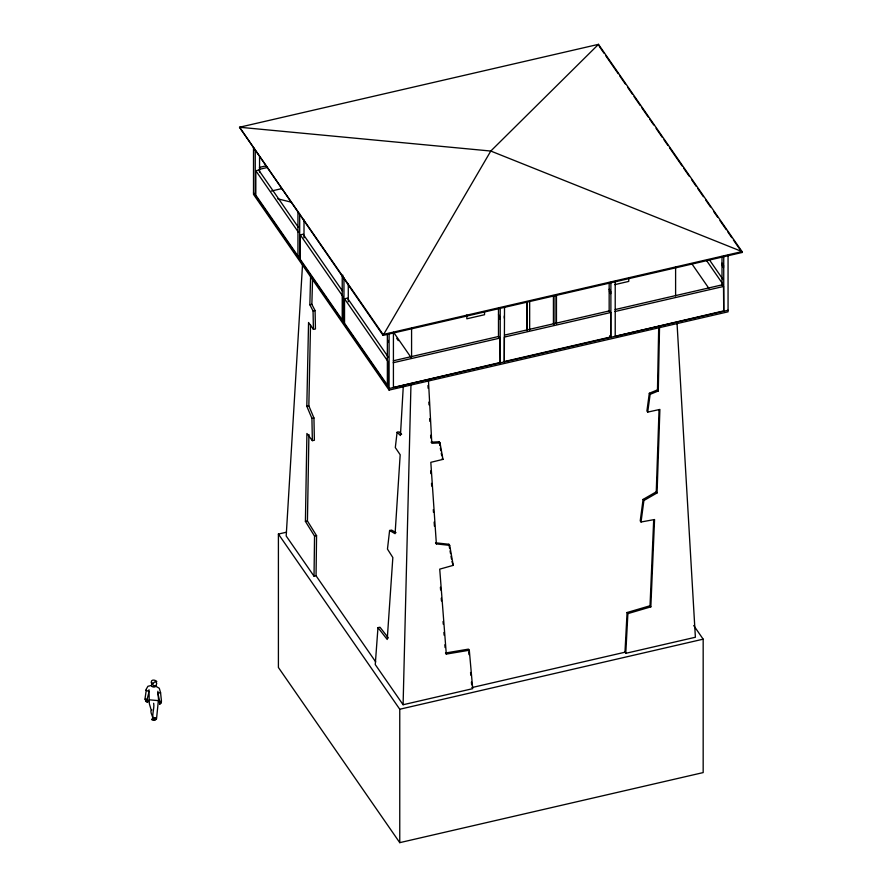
<?xml version="1.0" encoding="UTF-8"?>
<svg xmlns="http://www.w3.org/2000/svg" width="887" height="887" viewBox="0 0 887 887"><rect width="100%" height="100%" fill="white"/><g stroke="black" fill="none" stroke-linecap="round" stroke-linejoin="round"><path stroke-width="1.33" d="M157.864 691.228L158.618 700.641L149.182 699.81L149.371 703.823L151.222 710.121M375.711 661.89L316.049 575.774L314.031 576.184L314.541 536.081L305.416 521.39L306.913 433.499L312.357 440.662L314.375 440.262L313.943 417.965L308.842 405.869L310.517 324.842M316.049 575.774L316.57 535.67L307.434 520.991L308.92 434.475M650.836 606.863L650.027 605.766L627.076 612.518L627.885 613.616L650.836 606.863L654.562 519.527L641.035 522L643.895 500.512L657.067 492.939L659.895 409.428L647.721 412.1L650.127 394.349L658.287 390.979L657.478 389.881L658.719 326.239M658.287 390.979L659.529 327.336M312.357 440.662L311.925 418.365L306.813 406.279L308.554 322.491L313.421 329.376L315.45 328.977L315.073 310.539L311.869 304.352L312.568 278.119M469.301 650.238L446.294 654.096L445.496 652.998L468.491 649.129L469.301 650.238L472.704 688.667L403.097 704.744L410.958 384.736M313.421 329.376L313.056 310.938L309.851 304.751L310.616 275.757M657.067 492.939L656.258 491.841L659.041 409.705M158.385 700.597L156.522 718.891L154.238 717.627L153.362 718.226L154.061 719.679L152.143 719.911L152.043 719.08L152.963 718.814M650.027 605.766L653.697 519.793M677.058 323.7L695.386 637.254L625.778 653.32L624.969 652.222L627.076 612.518M625.778 653.32L627.885 613.616M153.662 703.28C154.737 708.048 151.211 716.064 153.706 719.346M403.286 386.333L400.436 435.517L397.099 432.257L399.128 431.858L401.623 434.297M302.567 263.982L286.191 535.992L314.031 576.184M388.406 637.997L379.991 627.231L377.973 627.63L375.256 664.563L403.097 704.744M396.012 532.655L391.622 530.093L389.604 530.493L387.464 549.086L392.841 557.535L387.22 639.483L377.973 627.63M397.099 432.257L395.314 447.58L400.181 454.754L395.092 533.686L389.604 530.493M656.258 491.841L643.086 499.414L640.226 520.902L641.035 522M657.478 389.881L649.317 393.251L646.911 411.003L647.721 412.1M156.312 719.191L156.112 718.658C154.061 715.942 151.444 720.998 155.125 720.266L156.267 718.803M152.364 683.955L151.932 684.276C149.814 686.549 154.305 687.902 155.89 686.283M146.244 690.297L144.936 699.289L147.12 699.278L149.094 691.594L149.182 699.81M160.88 702.87L159.671 704.167L159.505 701.218L161.478 701.373L160.58 692.758L157.875 693.168M153.451 719.013L154.671 718.481L156.212 719.324M153.495 685.363L155.813 686.261L156.711 683.511C155.813 679.087 153.063 683.899 153.196 683.544L152.01 682.968L152.963 684.143M145.457 700.752L147.785 702.205L146.577 700.542L146.677 699.998L147.996 701.295L147.009 699.244M156.323 682.147C158.318 681.371 153.274 678.987 151.732 680.639L151.2 682.325L151.932 684.276M151.843 709.844C148.85 711.208 153.828 716.951 152.531 718.814M449.687 545.361L436.371 543.908L435.561 542.8L448.877 544.263L449.687 545.361L453.235 565.363L439.73 569.144L446.294 654.096M155.746 686.405L151.821 686.405M430.993 442.181L439.198 441.77L440.007 442.868L442.979 459.377L430.816 462.327L436.371 543.908M259.403 167.399L266.1 165.847M259.215 169.373L267.253 167.51M298.531 256.853L255.822 195.195L255.822 170.736L258.694 170.071L298.309 227.238M271.278 191.049L281.999 188.565M300.261 234.889L342.803 296.291L342.803 320.75L300.261 259.348L300.261 234.889L303.143 234.223L342.537 291.08M300.261 259.348L299.684 259.481L299.684 214.022M387.364 333.689L387.364 386.033L387.941 385.9L344.533 323.245L344.533 298.786L347.416 298.121L388.451 357.361M344.533 323.245L343.956 323.378L343.956 277.919M383.084 335.386L742.064 252.496L742.064 251.598L598.481 44.35L239.512 127.24L383.084 335.386L490.788 151.045L598.481 44.35L598.481 45.237M614.846 284.627L628.75 281.412L628.75 277.564M393.362 360.776L498.827 336.417L499.98 338.08L500.213 362.872L500.213 307.767M504.492 335.109L609.513 310.86L610.666 312.523L610.666 336.982L504.304 361.541L504.304 337.082L610.666 312.523M615.168 309.552L722.351 284.805L723.504 286.468L723.737 311.259L723.737 256.155M393.185 362.739L499.98 338.08M614.99 311.525L723.504 286.468M499.98 362.539L393.418 387.53L393.418 332.437M723.504 310.927L615.212 336.317L615.212 281.212M728.061 310.262L389.094 388.528L253.516 192.834M253.516 147.364L253.516 194.386L389.094 390.092L728.061 311.814L728.061 255.157M693.712 625.523L703.169 639.172L703.169 772.588L399.76 842.65L278.407 667.479L278.407 534.063L286.49 532.2M471.895 687.569L624.969 652.222M278.407 534.063L399.76 709.245L703.169 639.172M309.851 304.751L311.869 304.352M313.056 310.938L315.073 310.539M306.813 406.279L308.842 405.869M311.925 418.365L313.943 417.965M305.416 521.39L307.434 520.991M314.541 536.081L316.57 535.67M160.58 692.758L159.294 688.279L155.813 686.261M440.007 442.868L431.803 443.278L428.41 379.703M151.888 719.501L153.251 719.634M151.466 685.463L147.929 686.283L145.734 690.031L149.016 691.594M159.505 701.218L157.964 693.168M159.727 704.123L161.345 702.748L161.234 701.351M277.72 198.821L291.169 202.147M147.486 702.194L145.823 700.697M146.255 701.761L145.246 699.122M649.317 393.251L650.127 394.349M643.086 499.414L643.895 500.512M442.169 458.28L442.979 459.377M453.235 565.363L451.96 561.593M599.268 46.379L604.003 53.209M605.588 55.493L618.206 73.71M619.78 75.983L625.302 83.955M627.674 87.369L632.409 94.21M633.983 96.483L640.292 105.597M641.878 107.87L648.186 116.984M649.761 119.257L653.708 124.956M656.07 128.371L662.389 137.474M663.964 139.758L667.911 145.446M669.485 147.73L682.103 165.947M683.689 168.22L689.21 176.191M691.572 179.606L696.306 186.447M697.881 188.72L703.402 196.692M705.775 200.107L710.509 206.937M713.658 211.494L717.605 217.193M719.978 220.608L726.287 229.711M727.861 231.995L731.808 237.683M733.383 239.967L742.064 252.496M722.007 263.173L723.504 265.346L723.504 267.564L722.351 265.9L722.351 263.672M709.445 259.891L722.65 278.95M706.562 260.556L722.096 282.975M691.805 263.716L708.89 288.386M609.158 289.24L610.666 291.402L610.666 293.619L609.513 291.956L609.513 289.739M609.735 335.652L610.888 337.315L610.888 282.21M498.483 314.796L499.98 316.958L499.98 319.187L498.827 317.524L498.827 315.295M504.304 361.541L504.526 306.769M393.606 332.303L410.792 357.117M396.733 338.379L398.296 340.641M255.822 170.736L298.531 232.394M344.533 298.786L387.941 361.441L387.941 385.9M439.198 441.77L439.885 445.584M440.34 448.123L440.795 450.663M441.26 453.202L441.715 455.741M448.877 544.263L449.587 548.266M450.064 550.927L450.541 553.599M451.006 556.26L451.483 558.932M468.735 651.878L468.979 654.628M470.553 672.468L470.797 675.218M471.407 682.081L471.651 684.831M440.407 587.227L440.617 589.966M441.249 598.182L441.46 600.931M443.056 621.477L443.267 624.226M443.899 632.442L444.11 635.181M444.853 644.771L445.063 647.521M430.661 470.908L430.849 473.669M431.514 483.348L431.703 486.12M433.299 509.626L433.488 512.387M434.153 522.066L434.43 526.213M427.966 385.512L428.122 388.273M428.853 402.099L428.998 404.86M429.74 418.675L429.885 421.447M430.616 435.262L430.772 438.034M148.994 689.72L149.094 691.594M722.007 256.41L722.007 285.337M675.606 267.076L675.606 295.903M609.158 282.465L609.158 311.404M556.459 295.36L556.459 323.932M556.16 294.927L556.16 323.5M553.932 295.515L553.932 324.498M553.421 296.169L553.421 323.766M529.661 301.125L529.661 330.108M527.133 302.134L527.133 330.707M526.823 301.691L526.823 330.274M504.304 315.96L504.304 318.189M498.483 308.033L498.483 336.96M484.535 312.146L484.535 314.719L466.828 318.799L466.828 314.952M411.579 328.046L411.579 356.873M399.76 709.245L399.76 842.65M389.094 333.434L389.094 390.092M387.941 340.32L387.941 342.548M348.281 283.807L348.281 301.724M342.803 275.17L342.803 277.398M342.227 275.425L342.227 320.883M304.008 219.909L304.008 237.816M297.954 211.516L297.954 256.986M259.558 157.132L259.558 172.289M255.245 149.87L255.245 195.328M742.064 251.598L383.084 334.499L239.512 127.24L490.788 151.045L742.064 251.598"/></g></svg>
